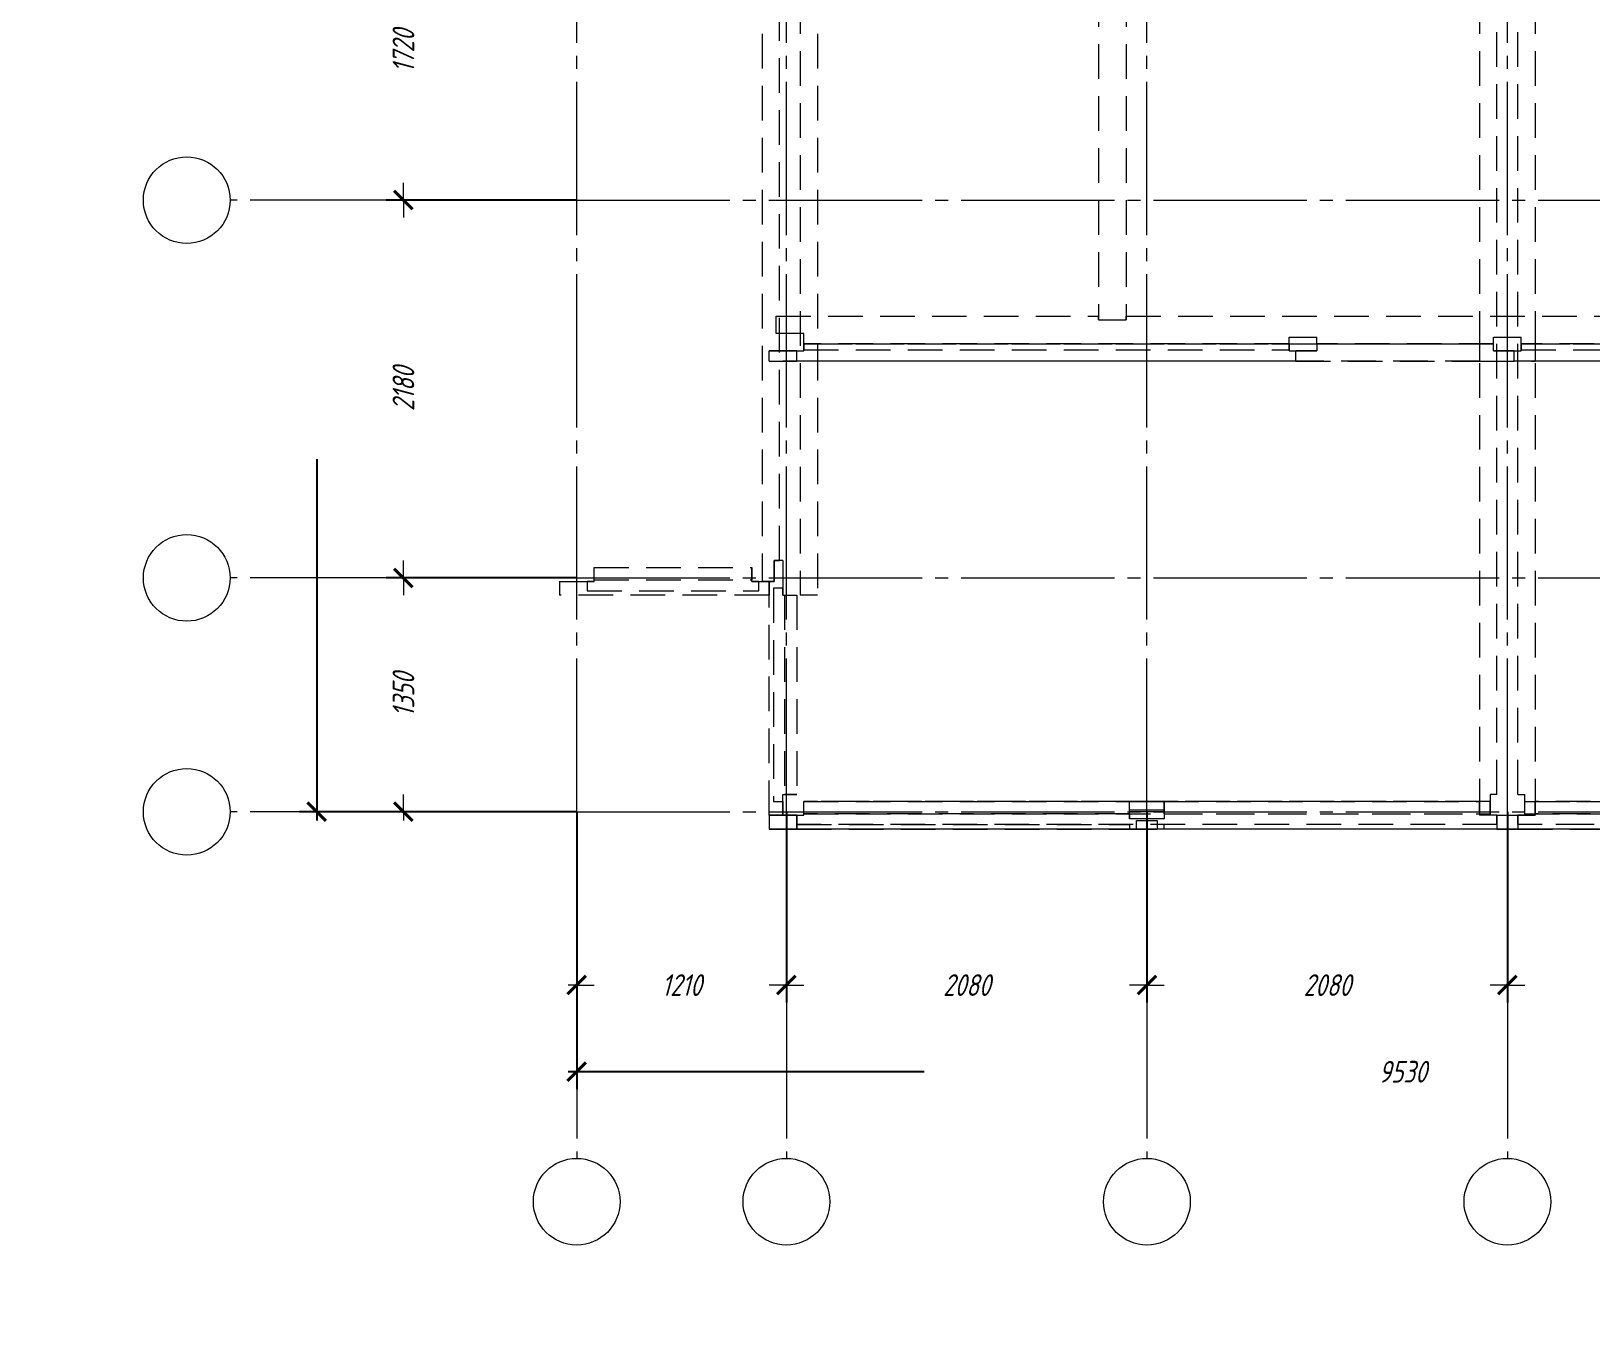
# Model space of a CAD drawing. Header units: millimetres. Extents: x 0 to 10500, y 0 to 297.
# Drawn here: x 2533 to 2712.9, y 0 to 148.5 of the extents above; entities that cross this region are included whole.
import ezdxf

# ---------------------------------------------------------------- set-up
doc = ezdxf.new("R2010")
doc.units = ezdxf.units.MM
for name, pattern in [('K5LT_AXLED', [22.1875, 17.6875, -1.5, 1.5, -1.5]), ('K5LT_BASIC', [0]), ('K5LT_DASHED', [6, 4, -2]), ('K5LT_THIN', [0])]:
    doc.linetypes.add(name, pattern=pattern)
doc.layers.add('Системный слой', color=7, linetype='Continuous')
doc.styles.add('KDIMTEXTSTYLE', font='GOST_AU.SHX', dxfattribs={"width": 0.96, "oblique": 15, "height": 5})
doc.styles.add('KTEXTSTYLE', font='GOST_AU.SHX', dxfattribs={"width": 0.96, "height": 5})
doc.dimstyles.new('KDIMSTYLE (0.02)', dxfattribs={"dimtxt": 5, "dimasz": 1, "dimexe": 2, "dimexo": 0, "dimgap": 1, "dimtad": 1, "dimlfac": 50, "dimtxsty": 'KDIMTEXTSTYLE', "dimsah": 1, "dimcen": 0, "dimdle": 1, "dimadec": 0, "dimazin": 0, "dimtfac": 0.667, "dimtmove": 0, "dimatfit": 3, "dimfxl": 0, "dimtvp": 1, "dimtolj": 1, "dimtzin": 0, "dimarcsym": 0})

# ---------------------------------------------------------------- blocks, each defined once
blk = doc.blocks.new('U249')
at = {"layer": 'Системный слой', "color": 30, "linetype": 'K5LT_AXLED', "lineweight": 18}
for p, q in [((2575.91, 58.4), (2555.91, 58.4)), ((2595.91, 58.4), (2575.91, 58.4)), ((2595.91, 58.4), (2786.51, 58.4))]:
    blk.add_line(p, q, dxfattribs=at)
at = {"layer": 'Системный слой', "color": 7, "linetype": 'K5LT_THIN', "lineweight": 18}
blk.add_arc((2550.91, 58.4), 5, 0, 360, dxfattribs=at)
blk = doc.blocks.new('U250')
at = {"layer": 'Системный слой', "color": 30, "linetype": 'K5LT_AXLED', "lineweight": 18}
for p, q in [((2575.91, 85.4), (2555.91, 85.4)), ((2595.91, 85.4), (2575.91, 85.4)), ((2595.91, 85.4), (2786.51, 85.4))]:
    blk.add_line(p, q, dxfattribs=at)
at = {"layer": 'Системный слой', "color": 7, "linetype": 'K5LT_THIN', "lineweight": 18}
blk.add_arc((2550.91, 85.4), 5, 0, 360, dxfattribs=at)
blk = doc.blocks.new('U251')
at = {"layer": 'Системный слой', "color": 30, "linetype": 'K5LT_AXLED', "lineweight": 18}
for p, q in [((2575.91, 129), (2555.91, 129)), ((2595.91, 129), (2575.91, 129)), ((2595.91, 129), (2786.51, 129))]:
    blk.add_line(p, q, dxfattribs=at)
at = {"layer": 'Системный слой', "color": 7, "linetype": 'K5LT_THIN', "lineweight": 18}
blk.add_arc((2550.91, 129), 5, 0, 360, dxfattribs=at)
blk = doc.blocks.new('U256')
at = {"layer": 'Системный слой', "color": 30, "linetype": 'K5LT_AXLED', "lineweight": 18}
for p, q in [((2595.91, 250.2), (2595.91, 290.2)), ((2595.91, 58.4), (2595.91, 250.2)), ((2595.91, 58.4), (2595.91, 38.4)), ((2595.91, 38.4), (2595.91, 18.4))]:
    blk.add_line(p, q, dxfattribs=at)
at = {"layer": 'Системный слой', "color": 7, "linetype": 'K5LT_THIN', "lineweight": 18}
blk.add_arc((2595.91, 13.4), 5, 0, 360, dxfattribs=at)
blk = doc.blocks.new('U257')
at = {"layer": 'Системный слой', "color": 30, "linetype": 'K5LT_AXLED', "lineweight": 18}
for p, q in [((2620.11, 250.2), (2620.11, 290.2)), ((2620.11, 58.4), (2620.11, 250.2)), ((2620.11, 58.4), (2620.11, 38.4)), ((2620.11, 38.4), (2620.11, 18.4))]:
    blk.add_line(p, q, dxfattribs=at)
at = {"layer": 'Системный слой', "color": 7, "linetype": 'K5LT_THIN', "lineweight": 18}
blk.add_arc((2620.11, 13.4), 5, 0, 360, dxfattribs=at)
blk = doc.blocks.new('U258')
at = {"layer": 'Системный слой', "color": 30, "linetype": 'K5LT_AXLED', "lineweight": 18}
for p, q in [((2661.71, 250.2), (2661.71, 290.2)), ((2661.71, 58.4), (2661.71, 250.2)), ((2661.71, 58.4), (2661.71, 38.4)), ((2661.71, 38.4), (2661.71, 18.4))]:
    blk.add_line(p, q, dxfattribs=at)
at = {"layer": 'Системный слой', "color": 7, "linetype": 'K5LT_THIN', "lineweight": 18}
blk.add_arc((2661.71, 13.4), 5, 0, 360, dxfattribs=at)
blk = doc.blocks.new('U259')
at = {"layer": 'Системный слой', "color": 30, "linetype": 'K5LT_AXLED', "lineweight": 18}
for p, q in [((2703.31, 250.2), (2703.31, 290.2)), ((2703.31, 58.4), (2703.31, 250.2)), ((2703.31, 58.4), (2703.31, 38.4)), ((2703.31, 38.4), (2703.31, 18.4))]:
    blk.add_line(p, q, dxfattribs=at)
at = {"layer": 'Системный слой', "color": 7, "linetype": 'K5LT_THIN', "lineweight": 18}
blk.add_arc((2703.31, 13.4), 5, 0, 360, dxfattribs=at)
blk = doc.blocks.new('U248')
at = {"layer": 'Системный слой'}
for name in ['U256', 'U257', 'U258', 'U259', 'U251', 'U250', 'U249']:
    blk.add_blockref(name, (0, 0), dxfattribs=at)
blk = doc.blocks.new('U282')
at = {"layer": 'Системный слой', "color": 7, "linetype": 'K5LT_DASHED', "lineweight": 18}
for p, q in [((2700.11, 284.2), (2700.11, 58)), ((2706.51, 284.2), (2706.51, 58)), ((2617.31, 250.2), (2617.31, 85)), ((2623.71, 250.2), (2623.71, 83.4)), ((2619.31, 87.4), (2619.31, 248.2)), ((2621.71, 248.2), (2621.71, 83.4)), ((2702.11, 60.4), (2702.11, 248.2)), ((2704.51, 60.4), (2704.51, 248.2)), ((2597.91, 85.16), (2597.91, 86.6)), ((2597.91, 86.6), (2616.11, 86.6)), ((2597.91, 85), (2597.91, 86.6)), ((2616.11, 86.6), (2616.11, 85.16)), ((2616.11, 85), (2616.11, 86.6)), ((2619.71, 87.4), (2618.71, 87.4)), ((2618.71, 85), (2618.71, 87.4)), ((2618.71, 87.4), (2618.71, 85)), ((2618.71, 87.4), (2619.31, 87.4)), ((2619.71, 87.4), (2619.71, 84.2)), ((2619.71, 87.4), (2619.71, 83.4)), ((2593.91, 85), (2597.11, 85)), ((2593.91, 85), (2593.91, 83.4)), ((2593.91, 85), (2597.91, 85)), ((2597.11, 85), (2597.11, 83.92)), ((2597.91, 85), (2597.11, 85)), ((2597.91, 85.16), (2616.11, 85.16)), ((2597.91, 85), (2597.91, 85.16)), ((2616.11, 85), (2616.11, 85.16)), ((2616.91, 85), (2616.11, 85)), ((2616.11, 85), (2618.11, 85)), ((2616.91, 83.92), (2616.91, 85)), ((2616.91, 85), (2618.11, 85)), ((2618.71, 85), (2617.31, 85)), ((2618.11, 85), (2618.11, 83.4)), ((2618.11, 58), (2618.11, 85)), ((2618.11, 85), (2618.71, 85)), ((2618.11, 83.4), (2593.91, 83.4)), ((2597.11, 83.92), (2616.91, 83.92)), ((2619.71, 84.2), (2618.63, 84.2)), ((2618.63, 84.2), (2618.63, 59.6)), ((2619.71, 83.4), (2619.71, 84.2)), ((2619.71, 83.4), (2621.31, 83.4)), ((2619.71, 83.4), (2619.87, 83.4)), ((2619.87, 83.4), (2621.31, 83.4)), ((2619.87, 83.4), (2619.87, 60.4)), ((2621.31, 83.4), (2621.31, 60.4)), ((2623.71, 83.4), (2621.71, 83.4)), ((2618.63, 59.6), (2619.71, 59.6)), ((2619.71, 58), (2619.71, 60.4)), ((2619.71, 59.6), (2619.71, 60.4)), ((2619.71, 60.4), (2619.87, 60.4)), ((2619.71, 60.4), (2621.31, 60.4)), ((2619.71, 59.6), (2619.71, 58)), ((2621.31, 60.4), (2619.87, 60.4)), ((2622.11, 58.16), (2622.11, 59.6)), ((2700.11, 59.6), (2622.11, 59.6)), ((2659.71, 59.6), (2622.11, 59.6)), ((2663.71, 59.6), (2659.71, 59.6)), ((2659.71, 58.16), (2659.71, 59.6)), ((2659.71, 58.4), (2659.71, 59.6)), ((2663.71, 58.4), (2663.71, 59.6)), ((2663.71, 59.6), (2663.71, 58.16)), ((2663.71, 59.6), (2700.11, 59.6)), ((2700.11, 58.16), (2700.11, 59.6)), ((2702.11, 60.4), (2701.31, 60.4)), ((2701.31, 60.4), (2701.31, 58)), ((2704.51, 60.4), (2705.31, 60.4)), ((2705.31, 58), (2705.31, 60.4)), ((2742.91, 59.6), (2706.51, 59.6)), ((2706.51, 58.16), (2706.51, 59.6)), ((2706.51, 59.6), (2784.51, 59.6)), ((2619.71, 58), (2618.11, 58)), ((2621.31, 58), (2618.11, 58)), ((2618.11, 58), (2618.11, 56.4)), ((2621.31, 56.4), (2621.31, 58)), ((2621.31, 58), (2622.11, 58)), ((2621.31, 58), (2621.31, 56.92)), ((2622.11, 58), (2622.11, 58.16)), ((2622.11, 58.16), (2700.11, 58.16)), ((2659.71, 58.16), (2622.11, 58.16)), ((2663.71, 58.4), (2659.71, 58.4)), ((2659.71, 57.6), (2659.71, 58.4)), ((2659.71, 58.16), (2659.71, 57.6)), ((2663.71, 57.6), (2659.71, 57.6)), ((2663.71, 58.4), (2663.71, 57.6)), ((2663.71, 58.16), (2700.11, 58.16)), ((2663.71, 58.16), (2663.71, 57.6)), ((2700.11, 58.16), (2700.11, 58)), ((2702.11, 58), (2700.11, 58)), ((2701.31, 58), (2700.11, 58)), ((2702.11, 58), (2702.11, 56.4)), ((2702.11, 58), (2704.51, 58)), ((2702.11, 56.92), (2702.11, 58)), ((2706.51, 58), (2704.51, 58)), ((2704.51, 58), (2704.51, 56.4)), ((2704.51, 56.92), (2704.51, 58)), ((2705.31, 58), (2706.51, 58)), ((2784.51, 58.16), (2706.51, 58.16)), ((2706.51, 58.16), (2706.51, 58)), ((2742.91, 58.16), (2706.51, 58.16)), ((2621.31, 56.4), (2618.11, 56.4)), ((2659.71, 56.4), (2618.11, 56.4)), ((2621.31, 56.92), (2659.71, 56.92)), ((2702.11, 56.4), (2621.31, 56.4)), ((2659.71, 56.92), (2659.71, 56.4)), ((2663.71, 56.4), (2659.71, 56.4)), ((2702.11, 56.92), (2663.71, 56.92)), ((2663.71, 56.4), (2663.71, 56.92)), ((2742.91, 56.4), (2663.71, 56.4)), ((2702.11, 56.4), (2704.51, 56.4)), ((2742.91, 56.92), (2704.51, 56.92)), ((2785.31, 56.4), (2704.51, 56.4))]:
    blk.add_line(p, q, dxfattribs=at)
blk = doc.blocks.new('U283')
at = {"layer": 'Системный слой', "color": 7, "linetype": 'K5LT_DASHED', "lineweight": 18}
for p, q in [((2641.71, 282.6), (2641.71, 284.2)), ((2658.51, 284.2), (2641.71, 284.2)), ((2641.71, 284.2), (2764.91, 284.2)), ((2641.71, 251.8), (2641.71, 282.6)), ((2643.71, 282.6), (2641.71, 282.6)), ((2641.71, 282.6), (2643.71, 282.6)), ((2643.71, 251.8), (2643.71, 282.6)), ((2643.71, 282.6), (2643.71, 282.2)), ((2658.51, 284.2), (2658.51, 282.2)), ((2664.91, 284.2), (2658.51, 284.2)), ((2664.91, 284.2), (2700.11, 284.2)), ((2664.91, 284.2), (2664.91, 282.2)), ((2700.11, 284.2), (2700.11, 282.2)), ((2706.51, 284.2), (2700.11, 284.2)), ((2706.51, 284.2), (2741.71, 284.2)), ((2706.51, 284.2), (2706.51, 282.2)), ((2741.71, 284.2), (2741.71, 282.2)), ((2748.11, 284.2), (2741.71, 284.2)), ((2748.11, 282.2), (2748.11, 284.2)), ((2748.11, 284.2), (2764.91, 284.2)), ((2762.91, 282.6), (2762.91, 282.2)), ((2762.91, 282.6), (2764.91, 282.6)), ((2762.91, 251.8), (2762.91, 282.6)), ((2764.91, 282.6), (2762.91, 282.6)), ((2764.91, 282.6), (2764.91, 284.2)), ((2764.91, 251.8), (2764.91, 282.6)), ((2658.51, 282.2), (2643.71, 282.2)), ((2762.91, 282.2), (2643.71, 282.2)), ((2664.91, 282.2), (2658.51, 282.2)), ((2700.11, 282.2), (2664.91, 282.2)), ((2706.51, 282.2), (2700.11, 282.2)), ((2741.71, 282.2), (2706.51, 282.2)), ((2748.11, 282.2), (2741.71, 282.2)), ((2748.11, 282.2), (2762.91, 282.2)), ((2643.71, 251.8), (2643.71, 252.2)), ((2643.71, 252.2), (2658.51, 252.2)), ((2681.51, 252.2), (2643.71, 252.2)), ((2658.51, 252.2), (2658.51, 250.2)), ((2658.51, 252.2), (2664.91, 252.2)), ((2664.91, 252.2), (2700.11, 252.2)), ((2664.91, 252.2), (2664.91, 249)), ((2682.71, 252.2), (2681.51, 252.2)), ((2681.51, 252.2), (2681.51, 249)), ((2682.71, 252.2), (2682.71, 250.44)), ((2682.71, 252.2), (2702.11, 252.2)), ((2700.11, 252.2), (2700.11, 249)), ((2700.11, 252.2), (2706.51, 252.2)), ((2704.91, 252.2), (2702.11, 252.2)), ((2702.11, 252.2), (2702.11, 250.44)), ((2704.91, 252.2), (2704.91, 250.6)), ((2704.91, 252.2), (2725.11, 252.2)), ((2706.51, 252.2), (2741.71, 252.2)), ((2706.51, 252.2), (2706.51, 249)), ((2725.11, 249), (2725.11, 252.2)), ((2762.91, 252.2), (2725.11, 252.2)), ((2741.71, 252.2), (2741.71, 249)), ((2741.71, 252.2), (2748.11, 252.2)), ((2748.11, 250.2), (2748.11, 252.2)), ((2748.11, 252.2), (2762.91, 252.2)), ((2762.91, 251.8), (2762.91, 252.2)), ((2641.71, 251.8), (2641.71, 250.2)), ((2641.71, 251.8), (2643.71, 251.8)), ((2643.71, 251.8), (2641.71, 251.8)), ((2641.71, 250.2), (2658.51, 250.2)), ((2663.71, 250.2), (2641.71, 250.2)), ((2658.51, 250.2), (2663.71, 250.2)), ((2663.71, 250.2), (2663.71, 249)), ((2683.51, 250.44), (2682.71, 250.44)), ((2702.11, 250.44), (2682.71, 250.44)), ((2683.51, 249), (2683.51, 250.44)), ((2683.51, 250.44), (2702.11, 250.44)), ((2705.31, 250.2), (2701.31, 250.2)), ((2701.31, 250.2), (2701.31, 249)), ((2704.91, 250.6), (2723.11, 250.6)), ((2705.31, 250.2), (2705.31, 249)), ((2723.11, 250.6), (2723.11, 249)), ((2764.91, 250.2), (2742.91, 250.2)), ((2742.91, 250.2), (2742.91, 249)), ((2742.91, 250.2), (2748.11, 250.2)), ((2764.91, 250.2), (2748.11, 250.2)), ((2762.91, 251.8), (2764.91, 251.8)), ((2764.91, 251.8), (2762.91, 251.8)), ((2764.91, 251.8), (2764.91, 250.2)), ((2664.91, 249), (2663.71, 249)), ((2681.51, 249), (2663.71, 249)), ((2700.11, 249), (2664.91, 249)), ((2681.51, 249), (2683.51, 249)), ((2701.31, 249), (2683.51, 249)), ((2700.11, 249), (2701.31, 249)), ((2723.11, 249), (2705.31, 249)), ((2705.31, 249), (2706.51, 249)), ((2741.71, 249), (2706.51, 249)), ((2723.11, 249), (2725.11, 249)), ((2742.91, 249), (2725.11, 249)), ((2742.91, 249), (2741.71, 249)), ((2678.51, 230), (2657.71, 230)), ((2657.71, 228), (2657.71, 230)), ((2678.51, 228.4), (2678.51, 230)), ((2678.51, 230), (2700.11, 230)), ((2678.51, 230), (2703.11, 230)), ((2700.11, 228), (2700.11, 230)), ((2700.11, 230), (2703.11, 230)), ((2703.11, 228.4), (2703.11, 230)), ((2678.51, 228), (2657.71, 228)), ((2678.51, 228.4), (2680.51, 228.4)), ((2678.51, 228.4), (2678.51, 228)), ((2678.51, 161.8), (2678.51, 228.4)), ((2680.51, 228.4), (2678.51, 228.4)), ((2680.51, 228.4), (2680.51, 228)), ((2680.51, 161.8), (2680.51, 228.4)), ((2680.51, 228), (2701.11, 228)), ((2680.51, 228), (2700.11, 228)), ((2700.11, 228), (2701.11, 228)), ((2701.11, 228.4), (2703.11, 228.4)), ((2701.11, 228.4), (2701.11, 228)), ((2702.11, 228.4), (2701.11, 228.4)), ((2703.11, 228.4), (2701.11, 228.4)), ((2701.11, 228.4), (2701.11, 161.8)), ((2702.11, 200.6), (2702.11, 228.4)), ((2702.11, 228.4), (2703.11, 228.4)), ((2703.11, 200.6), (2703.11, 228.4)), ((2703.11, 200.6), (2702.11, 200.6)), ((2702.11, 197.4), (2702.11, 200.6)), ((2702.11, 165), (2702.11, 197.4)), ((2702.11, 197.4), (2703.11, 197.4)), ((2703.11, 165), (2703.11, 197.4)), ((2656.11, 165), (2656.11, 115.2)), ((2656.11, 165), (2659.31, 165)), ((2658.31, 163.8), (2657.11, 163.8)), ((2657.11, 163.8), (2657.11, 162.6)), ((2658.31, 163.8), (2658.31, 162.6)), ((2659.31, 165), (2659.31, 115.2)), ((2703.11, 165), (2702.11, 165)), ((2702.11, 165), (2702.11, 161.8)), ((2657.11, 162.6), (2658.31, 162.6)), ((2678.11, 159.8), (2678.11, 161.8)), ((2678.11, 161.8), (2704.11, 161.8)), ((2678.11, 161.8), (2699.31, 161.8)), ((2680.51, 161.8), (2678.51, 161.8)), ((2679.11, 161.8), (2679.11, 161.4)), ((2679.11, 161.8), (2679.91, 161.8)), ((2679.91, 161.8), (2679.11, 161.8)), ((2679.11, 161.8), (2679.11, 161.4)), ((2679.11, 161.4), (2679.91, 161.4)), ((2679.11, 161.4), (2679.91, 161.4)), ((2679.91, 161.8), (2679.91, 161.4)), ((2679.91, 161.8), (2679.91, 161.4)), ((2699.31, 159.8), (2699.31, 161.8)), ((2699.31, 161.8), (2704.11, 161.8)), ((2702.11, 161.8), (2701.11, 161.8)), ((2704.11, 159.8), (2704.11, 161.8)), ((2678.11, 159.8), (2704.11, 159.8)), ((2678.11, 159.8), (2699.31, 159.8)), ((2704.11, 159.8), (2699.31, 159.8)), ((2746.51, 126.6), (2743.31, 126.6)), ((2743.31, 126.6), (2743.31, 115.2)), ((2746.51, 126.6), (2746.51, 115.2)), ((2745.51, 125.4), (2744.31, 125.4)), ((2744.31, 125.4), (2744.31, 124.2)), ((2744.31, 124.2), (2745.51, 124.2)), ((2745.51, 125.4), (2745.51, 124.2)), ((2618.91, 113.6), (2618.91, 115.6)), ((2618.91, 115.6), (2656.11, 115.6)), ((2656.11, 115.2), (2656.11, 115.6)), ((2656.11, 115.2), (2659.31, 115.2)), ((2656.11, 115.2), (2659.31, 115.2)), ((2659.31, 115.2), (2659.31, 115.6)), ((2659.31, 115.6), (2743.31, 115.6)), ((2743.31, 115.2), (2743.31, 115.6)), ((2743.31, 115.2), (2746.51, 115.2)), ((2746.51, 115.2), (2743.31, 115.2)), ((2746.51, 115.2), (2746.51, 115.6)), ((2746.51, 115.6), (2787.71, 115.6)), ((2787.71, 113.6), (2787.71, 115.6)), ((2622.11, 113.6), (2618.91, 113.6)), ((2622.11, 112.4), (2622.11, 113.6)), ((2784.51, 112.4), (2784.51, 113.6)), ((2784.51, 113.6), (2787.71, 113.6)), ((2618.11, 110.4), (2618.11, 111.6)), ((2621.31, 111.6), (2618.11, 111.6)), ((2618.11, 111.6), (2622.11, 111.6)), ((2621.31, 110.4), (2621.31, 111.6)), ((2621.31, 111.6), (2622.11, 111.6)), ((2622.11, 112.4), (2622.11, 111.72)), ((2622.11, 112.4), (2678.11, 112.4)), ((2623.71, 112.4), (2622.11, 112.4)), ((2622.11, 111.6), (2622.11, 112.4)), ((2678.11, 112.4), (2622.11, 112.4)), ((2622.11, 111.72), (2678.11, 111.72)), ((2622.11, 111.6), (2622.11, 111.72)), ((2623.71, 112.4), (2700.11, 112.4)), ((2623.71, 112.4), (2623.71, 110.4)), ((2678.11, 112.4), (2678.11, 113.2)), ((2678.11, 113.2), (2681.31, 113.2)), ((2678.11, 111.72), (2678.11, 112.4)), ((2678.11, 112.4), (2678.11, 111.6)), ((2678.11, 112.4), (2681.31, 112.4)), ((2678.11, 111.6), (2678.11, 111.72)), ((2678.11, 111.6), (2681.31, 111.6)), ((2678.11, 111.6), (2678.91, 111.6)), ((2678.91, 110.4), (2678.91, 111.6)), ((2681.31, 111.6), (2678.91, 111.6)), ((2681.31, 112.4), (2681.31, 113.2)), ((2701.71, 112.4), (2681.31, 112.4)), ((2681.31, 112.4), (2681.31, 111.6)), ((2681.31, 112.4), (2701.71, 112.4)), ((2700.11, 112.4), (2700.11, 110.4)), ((2700.11, 112.4), (2701.71, 112.4)), ((2701.71, 112.4), (2701.71, 113.2)), ((2701.71, 113.2), (2704.91, 113.2)), ((2701.71, 111.6), (2701.71, 112.4)), ((2704.11, 111.6), (2701.71, 111.6)), ((2701.71, 111.6), (2704.91, 111.6)), ((2704.11, 110.4), (2704.11, 111.6)), ((2704.11, 111.6), (2704.91, 111.6)), ((2704.91, 112.4), (2704.91, 113.2)), ((2704.91, 112.4), (2704.91, 111.72)), ((2704.91, 112.4), (2725.31, 112.4)), ((2704.91, 111.6), (2704.91, 112.4)), ((2704.91, 112.4), (2706.51, 112.4)), ((2725.31, 112.4), (2704.91, 112.4)), ((2704.91, 111.72), (2725.31, 111.72)), ((2704.91, 111.6), (2704.91, 111.72)), ((2706.51, 112.4), (2782.91, 112.4)), ((2706.51, 112.4), (2706.51, 110.4)), ((2725.31, 112.4), (2725.31, 113.2)), ((2725.31, 113.2), (2728.51, 113.2)), ((2725.31, 111.72), (2725.31, 112.4)), ((2725.31, 112.4), (2725.31, 111.6)), ((2725.31, 112.4), (2728.51, 112.4)), ((2725.31, 111.6), (2725.31, 111.72)), ((2725.31, 111.6), (2728.51, 111.6)), ((2726.11, 111.6), (2725.31, 111.6)), ((2726.11, 110.4), (2726.11, 111.6)), ((2727.71, 111.6), (2726.11, 111.6)), ((2727.71, 110.4), (2727.71, 111.6)), ((2727.71, 111.6), (2728.51, 111.6)), ((2728.51, 112.4), (2728.51, 113.2)), ((2728.51, 112.4), (2728.51, 111.72)), ((2728.51, 112.4), (2784.51, 112.4)), ((2728.51, 111.6), (2728.51, 112.4)), ((2728.51, 112.4), (2784.51, 112.4)), ((2728.51, 111.72), (2784.51, 111.72)), ((2728.51, 111.6), (2728.51, 111.72)), ((2782.91, 112.4), (2782.91, 110.4)), ((2782.91, 112.4), (2784.51, 112.4)), ((2784.51, 111.72), (2784.51, 112.4)), ((2784.51, 112.4), (2784.51, 111.6)), ((2784.51, 111.6), (2784.51, 111.72)), ((2784.51, 111.6), (2787.71, 111.6)), ((2784.51, 111.6), (2785.31, 111.6)), ((2787.71, 111.6), (2785.31, 111.6)), ((2785.31, 111.6), (2785.31, 110.4)), ((2787.71, 110.4), (2787.71, 111.6)), ((2618.11, 110.4), (2621.31, 110.4)), ((2623.71, 110.4), (2618.11, 110.4)), ((2678.91, 110.4), (2621.31, 110.4)), ((2700.11, 110.4), (2623.71, 110.4)), ((2678.91, 110.4), (2704.11, 110.4)), ((2700.11, 110.4), (2706.51, 110.4)), ((2726.11, 110.4), (2704.11, 110.4)), ((2782.91, 110.4), (2706.51, 110.4)), ((2726.11, 110.4), (2727.71, 110.4)), ((2785.31, 110.4), (2727.71, 110.4)), ((2782.91, 110.4), (2787.71, 110.4)), ((2787.71, 110.4), (2785.31, 110.4)), ((2622.11, 58.16), (2622.11, 59.6)), ((2701.31, 59.6), (2622.11, 59.6)), ((2622.11, 59.6), (2659.71, 59.6)), ((2659.71, 58.16), (2659.71, 59.6)), ((2659.71, 58.6), (2659.71, 59.6)), ((2659.71, 59.6), (2663.71, 59.6)), ((2663.71, 58.16), (2663.71, 59.6)), ((2663.71, 58.6), (2663.71, 59.6)), ((2701.31, 59.6), (2663.71, 59.6)), ((2701.31, 58.16), (2701.31, 59.6)), ((2705.31, 58.16), (2705.31, 59.6)), ((2705.31, 59.6), (2784.51, 59.6)), ((2705.31, 59.6), (2742.91, 59.6)), ((2742.91, 58.16), (2742.91, 59.6)), ((2742.91, 58.6), (2742.91, 59.6)), ((2742.91, 59.6), (2746.91, 59.6)), ((2746.91, 58.16), (2746.91, 59.6)), ((2746.91, 58.6), (2746.91, 59.6)), ((2746.91, 59.6), (2784.51, 59.6)), ((2784.51, 58.16), (2784.51, 59.6)), ((2618.11, 58), (2618.11, 56.4)), ((2618.11, 58), (2621.31, 58)), ((2621.31, 56.92), (2621.31, 58)), ((2621.31, 58), (2622.11, 58)), ((2621.31, 58), (2621.31, 56.4)), ((2622.11, 58), (2622.11, 58.16)), ((2622.11, 58.16), (2701.31, 58.16)), ((2622.11, 58.16), (2659.71, 58.16)), ((2659.71, 58.16), (2659.71, 58.6)), ((2663.71, 58.6), (2659.71, 58.6)), ((2663.71, 58.16), (2663.71, 58.6)), ((2663.71, 58.16), (2701.31, 58.16)), ((2701.31, 58.16), (2701.31, 58)), ((2702.11, 58), (2701.31, 58)), ((2702.11, 58), (2702.11, 56.4)), ((2702.11, 58), (2704.51, 58)), ((2702.11, 56.92), (2702.11, 58)), ((2704.51, 56.92), (2704.51, 58)), ((2704.51, 58), (2705.31, 58)), ((2704.51, 58), (2704.51, 56.4)), ((2705.31, 58), (2705.31, 58.16)), ((2705.31, 58.16), (2784.51, 58.16)), ((2705.31, 58.16), (2742.91, 58.16)), ((2742.91, 58.16), (2742.91, 58.6)), ((2746.91, 58.6), (2742.91, 58.6)), ((2746.91, 58.16), (2746.91, 58.6)), ((2746.91, 58.16), (2784.51, 58.16)), ((2784.51, 58.16), (2784.51, 58)), ((2785.31, 58), (2784.51, 58)), ((2785.31, 58), (2785.31, 56.4)), ((2785.31, 58), (2788.51, 58)), ((2785.31, 56.92), (2785.31, 58)), ((2788.51, 58), (2788.51, 56.4)), ((2618.11, 56.4), (2621.31, 56.4)), ((2788.51, 56.4), (2618.11, 56.4)), ((2702.11, 56.92), (2621.31, 56.92)), ((2621.31, 56.4), (2660.51, 56.4)), ((2660.51, 56.4), (2660.51, 57.4)), ((2660.51, 57.4), (2662.91, 57.4)), ((2660.51, 56.4), (2662.91, 56.4)), ((2662.91, 57.4), (2662.91, 56.4)), ((2702.11, 56.4), (2662.91, 56.4)), ((2702.11, 56.4), (2704.51, 56.4)), ((2785.31, 56.92), (2704.51, 56.92)), ((2704.51, 56.4), (2743.71, 56.4)), ((2743.71, 56.4), (2743.71, 57.4)), ((2743.71, 57.4), (2746.11, 57.4)), ((2743.71, 56.4), (2746.11, 56.4)), ((2746.11, 57.4), (2746.11, 56.4)), ((2785.31, 56.4), (2746.11, 56.4)), ((2785.31, 56.4), (2788.51, 56.4))]:
    blk.add_line(p, q, dxfattribs=at)
blk = doc.blocks.new('KDIMARROW_03')
at = {"layer": 'Системный слой', "color": 0, "linetype": 'K5LT_BASIC', "lineweight": 40}
blk.add_line((-1.06, -1.06), (1.06, 1.06), dxfattribs=at)
at = {"layer": 'Системный слой', "color": 0, "linetype": 'K5LT_THIN', "lineweight": 18}
for q in [(-1, 0), (2, 0)]:
    blk.add_line((0, 0), q, dxfattribs=at)

msp = doc.modelspace()

# ---------------------------------------------------------------- block references
at = {"layer": 'Системный слой'}
for name in ['U248', 'U282', 'U283']:
    msp.add_blockref(name, (0, 0), dxfattribs=at)

# ---------------------------------------------------------------- dimensions: what is measured, and where the dimension line sits
at = {"layer": 'Системный слой', "color": 7}
for base, p1, p2, location in [((2565.91417, 58.40197), (2595.91417, 250.20197), (2595.91417, 58.40197), (2565.91417, 154.30197)), ((2575.91417, 129.00197), (2595.91417, 163.40197), (2595.91417, 129.00197), (2575.91417, 146.20197)), ((2575.91417, 85.40197), (2595.91417, 129.00197), (2595.91417, 85.40197), (2575.91417, 107.20197)), ((2575.91417, 58.40197), (2595.91417, 85.40197), (2595.91417, 58.40197), (2575.91417, 71.90197))]:
    msp.add_linear_dim(base=base, p1=p1, p2=p2, angle=90, location=location, dimstyle='KDIMSTYLE (0.02)', override={"dimexo": 0, "dimpost": '\\H2.5;\\W0.965;\\Q15;<>', "dimblk1": 'KDIMARROW_03', "dimblk2": 'KDIMARROW_03', "dimse1": 0, "dimse2": 0, "dimclrt": 7, "dimtolj": 1}, dxfattribs=at).render()
for base, p1, p2, location in [((2595.91417, 38.40197), (2620.11417, 58.40197), (2595.91417, 58.40197), (2608.01417, 38.40197)), ((2595.91417, 28.40197), (2786.51417, 58.40197), (2595.91417, 58.40197), (2691.21417, 28.40197)), ((2620.11417, 38.40197), (2661.71417, 58.40197), (2620.11417, 58.40197), (2640.91417, 38.40197)), ((2661.71417, 38.40197), (2703.31417, 58.40197), (2661.71417, 58.40197), (2682.51417, 38.40197)), ((2703.31417, 38.40197), (2744.91417, 58.40197), (2703.31417, 58.40197), (2724.11417, 38.40197))]:
    msp.add_linear_dim(base=base, p1=p1, p2=p2, location=location, dimstyle='KDIMSTYLE (0.02)', override={"dimexo": 0, "dimpost": '\\H2.5;\\W0.965;\\Q15;<>', "dimblk1": 'KDIMARROW_03', "dimblk2": 'KDIMARROW_03', "dimse1": 0, "dimse2": 0, "dimclrt": 7, "dimtolj": 1}, dxfattribs=at).render()

doc.saveas('drawing.dxf')
